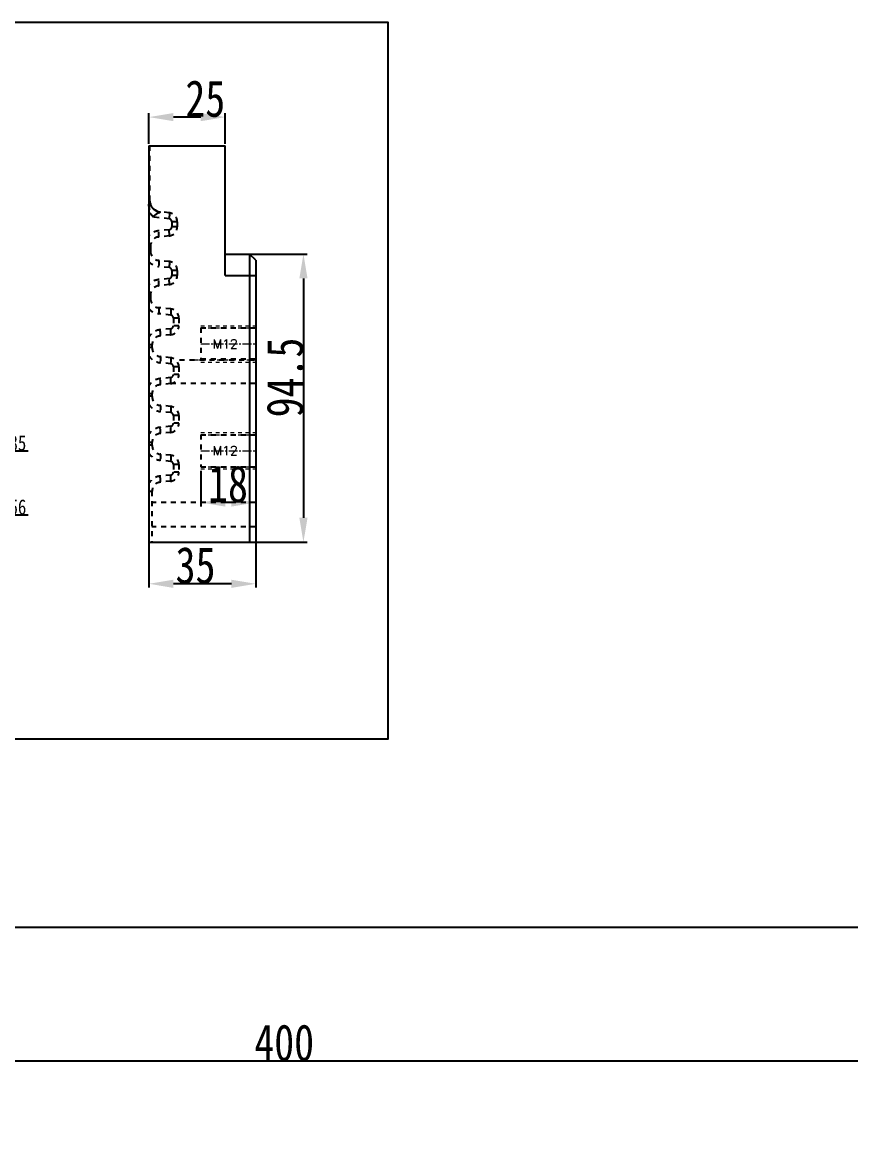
# Model space of a CAD drawing. Header units: millimetres. Extents: x 2673 to 5721, y -10743 to 3474.
# Drawn here: x 3873.2 to 4144.7, y -4183.6 to -3818.1 of the extents above; entities that cross this region are included whole.
import ezdxf
from ezdxf.enums import TextEntityAlignment as Align

# ---------------------------------------------------------------- set-up
doc = ezdxf.new("R2010")
doc.units = ezdxf.units.MM
doc.header["$LTSCALE"] = 16.335
doc.header["$PDMODE"] = 3
doc.header["$PDSIZE"] = 0.3125
doc.linetypes.add('CENTER', pattern=[0.6, 0.375, -0.075, 0.075, -0.075])
doc.linetypes.add('HIDDEN', pattern=[0.2, 0.1, -0.1])
doc.layers.get('0').update_dxf_attribs({"linetype": 'CONTINUOUS'})
doc.layers.get('Defpoints').update_dxf_attribs({"linetype": 'CONTINUOUS'})
doc.layers.add('DEFAULT_2', color=8, linetype='HIDDEN')
doc.layers.add('dim', color=82, linetype='CONTINUOUS', lineweight=9)
doc.layers.add('screw', color=33, linetype='CONTINUOUS', lineweight=13)
doc.styles.get("Standard").update_dxf_attribs({"font": 'txt', "width": 0.8})
doc.styles.add('TXT', font='txt.shx', dxfattribs={"bigfont": 'gbcbig.shx'})
doc.dimstyles.new('ISO-25', dxfattribs={"dimtxt": 12, "dimasz": 8, "dimexe": 1.25, "dimexo": 0.625, "dimgap": 0, "dimtad": 1, "dimdsep": 46, "dimtxsty": 'Standard', "dimcen": 0, "dimclrd": 4, "dimclre": 4, "dimclrt": 6, "dimazin": 0, "dimtfac": 1, "dimtofl": 0, "dimtmove": 0, "dimatfit": 3, "dimfxl": 0, "dimarcsym": 0})

# ---------------------------------------------------------------- blocks, each defined once
blk = doc.blocks.new('*D612')
at = {"color": 4, "lineweight": -2}
for p, q in [((3914.73, -3980.99), (3914.73, -4003.5)), ((3949.73, -3984.22), (3949.73, -4003.5)), ((3941.73, -4002.25), (3922.73, -4002.25))]:
    blk.add_line(p, q, dxfattribs=at)
at = {"color": 4}
for points in [[(3922.73, -4000.92), (3922.73, -4003.59), (3914.73, -4002.25)], [(3941.73, -4000.92), (3941.73, -4003.59), (3949.73, -4002.25)]]:
    blk.add_solid(points, dxfattribs=at)
at = {"layer": 'Defpoints', "color": 0}
for p in [(3914.73, -3980.37), (3949.73, -3983.6), (3914.73, -4002.25)]:
    blk.add_point(p, dxfattribs=at)
at = {"color": 6, "insert": (3929.99, -3996.25), "char_height": 12, "attachment_point": 5}
blk.add_mtext('35', dxfattribs=at)
blk = doc.blocks.new('*D613')
at = {"color": 4, "lineweight": -2}
for p, q in [((3914.73, -3857.97), (3914.73, -3847.95)), ((3939.73, -3857.97), (3939.73, -3847.95)), ((3931.73, -3849.2), (3922.73, -3849.2))]:
    blk.add_line(p, q, dxfattribs=at)
at = {"color": 4}
for points in [[(3922.73, -3847.87), (3922.73, -3850.53), (3914.73, -3849.2)], [(3931.73, -3847.87), (3931.73, -3850.53), (3939.73, -3849.2)]]:
    blk.add_solid(points, dxfattribs=at)
at = {"layer": 'Defpoints', "color": 0}
for p in [(3914.73, -3849.2), (3914.73, -3858.6), (3939.73, -3858.6)]:
    blk.add_point(p, dxfattribs=at)
at = {"color": 6, "insert": (3933.19, -3843.2), "char_height": 12, "attachment_point": 5}
blk.add_mtext('25', dxfattribs=at)
blk = doc.blocks.new('*D614')
at = {"color": 4, "lineweight": -2}
for p, q in [((3944.35, -3894.1), (3966.61, -3894.1)), ((3965.36, -3902.1), (3965.36, -3980.6)), ((3939.65, -3988.6), (3966.61, -3988.6))]:
    blk.add_line(p, q, dxfattribs=at)
at = {"color": 4}
for points in [[(3964.03, -3902.1), (3966.7, -3902.1), (3965.36, -3894.1)], [(3964.03, -3980.6), (3966.7, -3980.6), (3965.36, -3988.6)]]:
    blk.add_solid(points, dxfattribs=at)
at = {"layer": 'Defpoints', "color": 0}
for p in [(3943.73, -3894.1), (3939.02, -3988.6), (3965.36, -3988.6)]:
    blk.add_point(p, dxfattribs=at)
at = {"color": 6, "insert": (3959.36, -3934.6), "char_height": 12, "attachment_point": 5, "rotation": 90}
blk.add_mtext('94.5', dxfattribs=at)
blk = doc.blocks.new('*D615')
at = {"color": 4, "lineweight": -2}
for p, q in [((3931.73, -3965.22), (3931.73, -3976.85)), ((3949.73, -3965.22), (3949.73, -3976.85)), ((3941.73, -3975.6), (3939.73, -3975.6))]:
    blk.add_line(p, q, dxfattribs=at)
at = {"color": 4}
for points in [[(3939.73, -3974.27), (3939.73, -3976.93), (3931.73, -3975.6)], [(3941.73, -3974.27), (3941.73, -3976.93), (3949.73, -3975.6)]]:
    blk.add_solid(points, dxfattribs=at)
at = {"layer": 'Defpoints', "color": 0}
for p in [(3931.73, -3964.6), (3949.73, -3964.6), (3931.73, -3975.6)]:
    blk.add_point(p, dxfattribs=at)
at = {"color": 6, "insert": (3940.64, -3969.6), "char_height": 12, "attachment_point": 5}
blk.add_mtext('18', dxfattribs=at)
blk = doc.blocks.new('*D617')
at = {"layer": 'Defpoints', "color": 0}
for p in [(3726.22, -3923.6), (3821.22, -3958.6), (3868.46, -3958.6)]:
    blk.add_point(p, dxfattribs=at)
at = {"layer": 'dim', "color": 4, "lineweight": -2}
blk.add_line((3821.72, -3958.6), (3875.13, -3958.6), dxfattribs=at)
at = {"layer": 'dim', "color": 6, "insert": (3871.8, -3956.1), "char_height": 5, "attachment_point": 5}
blk.add_mtext('35', dxfattribs=at)
blk = doc.blocks.new('*D618')
at = {"layer": 'Defpoints', "color": 0}
for p in [(3726.22, -3923.6), (3759.62, -3979.6), (3868.46, -3979.6)]:
    blk.add_point(p, dxfattribs=at)
at = {"layer": 'dim', "color": 4, "lineweight": -2}
blk.add_line((3760.12, -3979.6), (3875.13, -3979.6), dxfattribs=at)
at = {"layer": 'dim', "color": 6, "insert": (3871.8, -3977.1), "char_height": 5, "attachment_point": 5}
blk.add_mtext('56', dxfattribs=at)
blk = doc.blocks.new('*D777')
at = {"color": 4, "lineweight": -2}
for p, q in [((3806.17, -4215.7), (3806.17, -4157.57)), ((4198.17, -4158.82), (3814.17, -4158.82)), ((4206.17, -4290.7), (4206.17, -4157.57))]:
    blk.add_line(p, q, dxfattribs=at)
at = {"color": 4}
for points in [[(3814.17, -4157.49), (3814.17, -4160.15), (3806.17, -4158.82)], [(4198.17, -4157.49), (4198.17, -4160.15), (4206.17, -4158.82)]]:
    blk.add_solid(points, dxfattribs=at)
at = {"layer": 'Defpoints', "color": 0}
for p in [(3806.17, -4158.82), (3806.17, -4216.32), (4206.17, -4291.32)]:
    blk.add_point(p, dxfattribs=at)
at = {"color": 6, "insert": (3959.06, -4152.82), "char_height": 12, "attachment_point": 5}
blk.add_mtext('400', dxfattribs=at)

msp = doc.modelspace()

# ---------------------------------------------------------------- linework, layer by layer
at = {"color": 7, "linetype": 'Continuous'}
for p, q in [((3914.726, -3858.599), (3914.726, -3988.6)), ((3914.726, -3858.599), (3939.726, -3858.599)), ((3939.726, -3901.1), (3939.726, -3858.599)), ((3939.726, -3894.1), (3947.726, -3894.1)), ((3947.726, -3894.1), (3947.726, -3988.6)), ((3949.726, -3896.1), (3947.726, -3894.1)), ((3949.726, -3896.1), (3949.726, -3988.6)), ((3939.726, -3901.1), (3949.726, -3901.1)), ((3914.726, -3988.6), (3949.726, -3988.6))]:
    msp.add_line(p, q, dxfattribs=at)
for points in [[(3551.607, -3818.102), (3993.072, -3818.102), (3993.072, -4053.159), (3551.607, -4053.159)], [(3288.384, -4114.87), (4583.295, -4114.87), (4583.295, -5470.508), (3288.384, -5470.508)]]:
    msp.add_lwpolyline(points, close=True)
at = {"layer": 'DEFAULT_2', "color": 8, "linetype": 'HIDDEN'}
for p, q in [((3914.926, -3858.599), (3914.926, -3876.481)), ((3921.339, -3880.563), (3918.507, -3880.265)), ((3921.339, -3882.552), (3916.25, -3882.017)), ((3922.235, -3883.546), (3922.235, -3885.152)), ((3924.026, -3883.546), (3922.235, -3883.546)), ((3924.026, -3883.546), (3924.026, -3885.152)), ((3921.339, -3886.147), (3917.912, -3886.507)), ((3921.339, -3888.136), (3917.912, -3888.496)), ((3924.026, -3885.152), (3922.235, -3885.152)), ((3915.226, -3891.479), (3914.726, -3891.48)), ((3915.226, -3891.48), (3915.226, -3893.219)), ((3915.226, -3893.219), (3914.726, -3893.219)), ((3921.339, -3896.563), (3917.912, -3896.202)), ((3921.339, -3898.552), (3917.912, -3898.191)), ((3922.235, -3899.546), (3922.235, -3901.152)), ((3924.026, -3899.546), (3922.235, -3899.546)), ((3924.026, -3899.546), (3924.026, -3901.152)), ((3921.339, -3902.147), (3917.912, -3902.507)), ((3924.026, -3901.152), (3922.235, -3901.152)), ((3921.339, -3904.136), (3917.912, -3904.496)), ((3915.226, -3907.479), (3914.726, -3907.48)), ((3915.226, -3908.716), (3914.726, -3908.716)), ((3915.226, -3907.48), (3915.226, -3908.716)), ((3921.839, -3912.112), (3917.912, -3911.7)), ((3921.839, -3914.101), (3917.912, -3913.689)), ((3922.735, -3915.096), (3922.735, -3917.602)), ((3924.526, -3915.096), (3922.735, -3915.096)), ((3924.526, -3917.602), (3922.735, -3917.602)), ((3924.526, -3915.096), (3924.526, -3917.602)), ((3921.839, -3918.597), (3918.412, -3918.957)), ((3921.839, -3920.586), (3918.412, -3920.946)), ((3931.726, -3918.349), (3931.726, -3928.849)), ((3931.726, -3918.349), (3949.726, -3918.349)), ((3915.726, -3923.929), (3914.726, -3923.93)), ((3915.726, -3924.769), (3914.726, -3924.768)), ((3915.726, -3923.93), (3915.726, -3924.769)), ((3921.839, -3928.112), (3918.412, -3927.752)), ((3924.726, -3928.849), (3949.726, -3928.849)), ((3949.726, -3928.6), (3931.726, -3928.6)), ((3921.839, -3930.101), (3918.412, -3929.741)), ((3922.735, -3931.096), (3922.735, -3933.602)), ((3924.526, -3931.096), (3922.735, -3931.096)), ((3924.526, -3931.096), (3924.526, -3933.602)), ((3921.839, -3934.597), (3918.412, -3934.957)), ((3924.526, -3933.602), (3922.735, -3933.602)), ((3921.839, -3936.586), (3918.412, -3936.946)), ((3949.726, -3936.6), (3921.708, -3936.6)), ((3915.726, -3939.929), (3914.726, -3939.93)), ((3915.726, -3940.769), (3914.726, -3940.768)), ((3915.726, -3939.93), (3915.726, -3940.769)), ((3921.839, -3944.112), (3918.412, -3943.752)), ((3921.839, -3946.101), (3918.412, -3945.741)), ((3922.735, -3947.096), (3922.735, -3949.602)), ((3924.526, -3947.096), (3922.735, -3947.096)), ((3924.526, -3947.096), (3924.526, -3949.602)), ((3921.839, -3950.597), (3918.412, -3950.957)), ((3924.526, -3949.602), (3922.735, -3949.602)), ((3921.839, -3952.586), (3918.412, -3952.946)), ((3931.726, -3953.349), (3931.726, -3963.849)), ((3931.726, -3953.349), (3949.726, -3953.349)), ((3915.726, -3955.929), (3914.726, -3955.93)), ((3915.726, -3956.769), (3914.726, -3956.768)), ((3915.726, -3955.93), (3915.726, -3956.769)), ((3921.839, -3960.112), (3918.412, -3959.752)), ((3921.839, -3962.101), (3918.412, -3961.741)), ((3922.735, -3963.096), (3922.735, -3965.602)), ((3924.526, -3963.096), (3922.735, -3963.096)), ((3924.526, -3963.096), (3924.526, -3965.602)), ((3931.726, -3963.849), (3949.726, -3963.849)), ((3921.839, -3966.597), (3918.412, -3966.957)), ((3921.839, -3968.586), (3918.412, -3968.946)), ((3924.526, -3965.602), (3922.735, -3965.602)), ((3915.726, -3971.93), (3914.726, -3971.93)), ((3915.726, -3971.93), (3915.726, -3988.6)), ((3949.726, -3975.6), (3915.726, -3975.6)), ((3949.726, -3983.6), (3915.726, -3983.6))]:
    msp.add_line(p, q, dxfattribs=at)
for centre, radius, start, end in [((3918.926, -3876.287), 4, 180, 264), ((3918.706, -3876.476), 3.78, 180.06679, 197.01615), ((3918.677, -3876.483), 3.75, 197.04331, 197.85902), ((3918.711, -3876.472), 3.787, 197.86847, 204.03213), ((3918.756, -3876.451), 3.836, 204.04206, 213.95091), ((3918.808, -3876.414), 3.9, 213.9804, 222.83277), ((3918.846, -3876.379), 3.951, 222.82556, 230.52874), ((3918.881, -3876.332), 4.01, 230.56434, 241.16382), ((3918.897, -3876.304), 4.043, 241.15572, 246.85674), ((3918.927, -3876.225), 4.127, 246.90938, 262.89966), ((3921.026, -3883.546), 3, 0, 84), ((3921.235, -3883.546), 1, 0.00013, 83.99987), ((3918.434, -3891.477), 4.997, 95.99222, 137.90329), ((3918.226, -3891.48), 3, 96, 180), ((3921.026, -3885.152), 3, 276, 0), ((3921.235, -3885.152), 1, 276.00013, 359.99987), ((3918.226, -3893.219), 3, 180, 264), ((3918.434, -3893.221), 4.997, 222.09671, 264.00778), ((3921.026, -3899.546), 3, 0, 84), ((3921.235, -3899.546), 1, 0.00013, 83.99987), ((3918.434, -3907.477), 4.997, 95.99222, 137.90329), ((3921.026, -3901.152), 3, 276, 0), ((3921.235, -3901.152), 1, 276.00013, 359.99987), ((3918.226, -3907.48), 3, 96, 180), ((3918.226, -3908.716), 3, 180, 264), ((3918.434, -3908.719), 4.997, 222.09671, 264.00778), ((3921.526, -3915.096), 3, 0, 84), ((3921.735, -3915.096), 1, 0.00013, 83.99987), ((3921.526, -3917.602), 3, 276, 0), ((3921.735, -3917.602), 1, 276.00013, 359.99987), ((3918.934, -3923.928), 4.998, 95.99476, 147.35379), ((3918.726, -3923.93), 3, 96, 180), ((3918.726, -3924.769), 3, 180, 264), ((3918.934, -3924.771), 4.998, 212.64621, 264.00524), ((3921.526, -3931.096), 3, 0, 84), ((3921.735, -3931.096), 1, 0.00013, 83.99987), ((3918.934, -3939.928), 4.998, 95.99476, 147.35379), ((3921.526, -3933.602), 3, 276, 0), ((3921.735, -3933.602), 1, 276.00013, 359.99987), ((3918.726, -3939.93), 3, 96, 180), ((3918.934, -3940.771), 4.998, 212.64621, 264.00524), ((3918.726, -3940.769), 3, 180, 264), ((3921.526, -3947.096), 3, 0, 84), ((3921.735, -3947.096), 1, 0.00013, 83.99987), ((3921.526, -3949.602), 3, 276, 0), ((3921.735, -3949.602), 1, 276.00013, 359.99987), ((3918.934, -3955.928), 4.998, 95.99476, 147.35379), ((3918.726, -3955.93), 3, 96, 180), ((3918.726, -3956.769), 3, 180, 264), ((3918.934, -3956.771), 4.998, 212.64621, 264.00524), ((3921.526, -3963.096), 3, 0, 84), ((3921.735, -3963.096), 1, 0.00013, 83.99987), ((3918.935, -3971.93), 5, 96, 147.33187), ((3918.726, -3971.93), 3, 96, 180), ((3921.526, -3965.602), 3, 276, 0), ((3921.735, -3965.602), 1, 276.00013, 359.99987)]:
    msp.add_arc(centre, radius, start, end, dxfattribs=at)
for points, knots in [([(3914.926, -3876.481), (3914.925, -3876.687), (3914.854, -3877.135), (3914.772, -3877.577), (3914.726, -3877.817)], [0, 0, 0, 0, 0.4588637, 1, 1, 1, 1]), ([(3914.726, -3877.817), (3914.744, -3877.724), (3914.811, -3877.37), (3914.876, -3877.016), (3914.906, -3876.753)], [0, 0, 0, 0, 0.2639592, 1, 1, 1, 1]), ([(3914.906, -3876.753), (3914.909, -3876.729), (3914.919, -3876.638), (3914.926, -3876.547), (3914.926, -3876.481)], [0, 0, 0, 0, 0.2674874, 1, 1, 1, 1]), ([(3914.926, -3876.48), (3914.925, -3876.944), (3915.102, -3877.883), (3915.863, -3879.1), (3917.013, -3879.977), (3917.943, -3880.261), (3918.417, -3880.32)], [0, 0, 0, 0, 0.2465379, 0.4949591, 0.7462601, 1, 1, 1, 1]), ([(3915.107, -3877.633), (3915.332, -3878.332), (3916.226, -3879.629), (3917.676, -3880.228), (3918.417, -3880.32)], [0, 0, 0, 0, 0.4956511, 1, 1, 1, 1]), ([(3916.25, -3882.017), (3915.94, -3881.793), (3915.429, -3881.188), (3914.999, -3880.11), (3914.773, -3878.973), (3914.726, -3878.202), (3914.726, -3877.817)], [0, 0, 0, 0, 0.248809, 0.4988937, 0.7493822, 1, 1, 1, 1]), ([(3914.726, -3877.86), (3914.726, -3878.242), (3914.778, -3879.005), (3915.005, -3880.13), (3915.435, -3881.196), (3915.942, -3881.796), (3916.25, -3882.017)], [0, 0, 0, 0, 0.2505415, 0.5009706, 0.7510759, 1, 1, 1, 1]), ([(3916.25, -3882.017), (3916.171, -3881.624), (3917.061, -3881.023), (3917.69, -3880.744), (3918.028, -3880.57)], [0, 0, 0, 0, 0.5135318, 1, 1, 1, 1]), ([(3918.417, -3880.32), (3918.403, -3880.343), (3918.35, -3880.386), (3918.211, -3880.475), (3917.982, -3880.594), (3917.675, -3880.746), (3917.22, -3880.974), (3916.754, -3881.23), (3916.382, -3881.541), (3916.244, -3881.794), (3916.236, -3881.945), (3916.25, -3882.017)], [0, 0, 0, 0, 0.0279702, 0.0688754, 0.1735908, 0.2956136, 0.4268321, 0.7047206, 0.8496002, 0.9240458, 1, 1, 1, 1]), ([(3918.028, -3880.57), (3918.111, -3880.527), (3918.241, -3880.451), (3918.385, -3880.373), (3918.417, -3880.32)], [0, 0, 0, 0, 0.6039639, 1, 1, 1, 1]), ([(3918.417, -3880.32), (3918.423, -3880.311), (3918.443, -3880.281), (3918.482, -3880.262), (3918.507, -3880.265)], [0, 0, 0, 0, 0.3020115, 1, 1, 1, 1]), ([(3921.339, -3880.563), (3921.357, -3880.564), (3921.389, -3880.629), (3921.406, -3880.739), (3921.422, -3880.927), (3921.427, -3881.284), (3921.405, -3881.835), (3921.365, -3882.3), (3921.339, -3882.552)], [0, 0, 0, 0, 0.0275363, 0.0866045, 0.1791748, 0.3023065, 0.6223409, 1, 1, 1, 1]), ([(3917.912, -3888.496), (3917.93, -3888.494), (3917.962, -3888.429), (3917.979, -3888.32), (3917.995, -3888.131), (3918, -3887.775), (3917.978, -3887.224), (3917.938, -3886.759), (3917.912, -3886.507)], [0, 0, 0, 0, 0.0275363, 0.0866045, 0.1791748, 0.3023065, 0.6223409, 1, 1, 1, 1]), ([(3921.339, -3888.136), (3921.357, -3888.134), (3921.389, -3888.069), (3921.406, -3887.959), (3921.422, -3887.771), (3921.427, -3887.415), (3921.405, -3886.864), (3921.365, -3886.398), (3921.339, -3886.147)], [0, 0, 0, 0, 0.0275363, 0.0866045, 0.1791748, 0.3023065, 0.6223409, 1, 1, 1, 1]), ([(3917.912, -3896.202), (3917.93, -3896.204), (3917.962, -3896.269), (3917.979, -3896.379), (3917.995, -3896.567), (3918, -3896.923), (3917.978, -3897.475), (3917.938, -3897.94), (3917.912, -3898.191)], [0, 0, 0, 0, 0.0275363, 0.0866045, 0.1791748, 0.3023065, 0.6223409, 1, 1, 1, 1]), ([(3921.339, -3896.563), (3921.357, -3896.564), (3921.389, -3896.629), (3921.406, -3896.739), (3921.422, -3896.927), (3921.427, -3897.284), (3921.405, -3897.835), (3921.365, -3898.3), (3921.339, -3898.552)], [0, 0, 0, 0, 0.0275363, 0.0866045, 0.1791748, 0.3023065, 0.6223409, 1, 1, 1, 1]), ([(3917.912, -3904.496), (3917.93, -3904.494), (3917.962, -3904.429), (3917.979, -3904.32), (3917.995, -3904.131), (3918, -3903.775), (3917.978, -3903.224), (3917.938, -3902.759), (3917.912, -3902.507)], [0, 0, 0, 0, 0.0275363, 0.0866045, 0.1791748, 0.3023065, 0.6223409, 1, 1, 1, 1]), ([(3921.339, -3904.136), (3921.357, -3904.134), (3921.389, -3904.069), (3921.406, -3903.959), (3921.422, -3903.771), (3921.427, -3903.415), (3921.405, -3902.864), (3921.365, -3902.398), (3921.339, -3902.147)], [0, 0, 0, 0, 0.0275363, 0.0866045, 0.1791748, 0.3023065, 0.6223409, 1, 1, 1, 1]), ([(3917.912, -3911.7), (3917.93, -3911.702), (3917.962, -3911.766), (3917.979, -3911.876), (3917.995, -3912.064), (3918, -3912.421), (3917.978, -3912.972), (3917.938, -3913.437), (3917.912, -3913.689)], [0, 0, 0, 0, 0.0275363, 0.0866045, 0.1791748, 0.3023065, 0.6223409, 1, 1, 1, 1]), ([(3921.839, -3912.112), (3921.857, -3912.114), (3921.889, -3912.179), (3921.906, -3912.289), (3921.922, -3912.477), (3921.927, -3912.833), (3921.905, -3913.385), (3921.865, -3913.85), (3921.839, -3914.101)], [0, 0, 0, 0, 0.0275363, 0.0866045, 0.1791748, 0.3023065, 0.6223409, 1, 1, 1, 1]), ([(3918.412, -3920.946), (3918.43, -3920.944), (3918.462, -3920.879), (3918.479, -3920.77), (3918.495, -3920.582), (3918.5, -3920.225), (3918.478, -3919.674), (3918.438, -3919.209), (3918.412, -3918.957)], [0, 0, 0, 0, 0.0275363, 0.0866045, 0.1791748, 0.3023065, 0.6223409, 1, 1, 1, 1]), ([(3921.839, -3920.586), (3921.857, -3920.584), (3921.889, -3920.519), (3921.906, -3920.41), (3921.922, -3920.221), (3921.927, -3919.865), (3921.905, -3919.314), (3921.865, -3918.849), (3921.839, -3918.597)], [0, 0, 0, 0, 0.0275363, 0.0866045, 0.1791748, 0.3023065, 0.6223409, 1, 1, 1, 1]), ([(3918.412, -3927.752), (3918.43, -3927.754), (3918.462, -3927.819), (3918.479, -3927.929), (3918.495, -3928.117), (3918.5, -3928.473), (3918.478, -3929.024), (3918.438, -3929.49), (3918.412, -3929.741)], [0, 0, 0, 0, 0.0275363, 0.0866045, 0.1791748, 0.3023065, 0.6223409, 1, 1, 1, 1]), ([(3921.839, -3928.112), (3921.857, -3928.114), (3921.889, -3928.179), (3921.906, -3928.289), (3921.922, -3928.477), (3921.927, -3928.833), (3921.905, -3929.385), (3921.865, -3929.85), (3921.839, -3930.101)], [0, 0, 0, 0, 0.0275363, 0.0866045, 0.1791748, 0.3023065, 0.6223409, 1, 1, 1, 1]), ([(3918.412, -3936.946), (3918.43, -3936.944), (3918.462, -3936.879), (3918.479, -3936.77), (3918.495, -3936.582), (3918.5, -3936.225), (3918.478, -3935.674), (3918.438, -3935.209), (3918.412, -3934.957)], [0, 0, 0, 0, 0.0275363, 0.0866045, 0.1791748, 0.3023065, 0.6223409, 1, 1, 1, 1]), ([(3921.839, -3936.586), (3921.857, -3936.584), (3921.889, -3936.519), (3921.906, -3936.41), (3921.922, -3936.221), (3921.927, -3935.865), (3921.905, -3935.314), (3921.865, -3934.849), (3921.839, -3934.597)], [0, 0, 0, 0, 0.0275363, 0.0866045, 0.1791748, 0.3023065, 0.6223409, 1, 1, 1, 1]), ([(3918.412, -3943.752), (3918.43, -3943.754), (3918.462, -3943.819), (3918.479, -3943.929), (3918.495, -3944.117), (3918.5, -3944.473), (3918.478, -3945.024), (3918.438, -3945.49), (3918.412, -3945.741)], [0, 0, 0, 0, 0.0275363, 0.0866045, 0.1791748, 0.3023065, 0.6223409, 1, 1, 1, 1]), ([(3921.839, -3944.112), (3921.857, -3944.114), (3921.889, -3944.179), (3921.906, -3944.289), (3921.922, -3944.477), (3921.927, -3944.833), (3921.905, -3945.385), (3921.865, -3945.85), (3921.839, -3946.101)], [0, 0, 0, 0, 0.0275363, 0.0866045, 0.1791748, 0.3023065, 0.6223409, 1, 1, 1, 1]), ([(3921.839, -3952.586), (3921.857, -3952.584), (3921.889, -3952.519), (3921.906, -3952.41), (3921.922, -3952.221), (3921.927, -3951.865), (3921.905, -3951.314), (3921.865, -3950.849), (3921.839, -3950.597)], [0, 0, 0, 0, 0.0275363, 0.0866045, 0.1791748, 0.3023065, 0.6223409, 1, 1, 1, 1]), ([(3918.412, -3952.946), (3918.43, -3952.944), (3918.462, -3952.879), (3918.479, -3952.77), (3918.495, -3952.582), (3918.5, -3952.225), (3918.478, -3951.674), (3918.438, -3951.209), (3918.412, -3950.957)], [0, 0, 0, 0, 0.0275363, 0.0866045, 0.1791748, 0.3023065, 0.6223409, 1, 1, 1, 1]), ([(3918.412, -3959.752), (3918.43, -3959.754), (3918.462, -3959.819), (3918.479, -3959.929), (3918.495, -3960.117), (3918.5, -3960.473), (3918.478, -3961.024), (3918.438, -3961.49), (3918.412, -3961.741)], [0, 0, 0, 0, 0.0275363, 0.0866045, 0.1791748, 0.3023065, 0.6223409, 1, 1, 1, 1]), ([(3921.839, -3960.112), (3921.857, -3960.114), (3921.889, -3960.179), (3921.906, -3960.289), (3921.922, -3960.477), (3921.927, -3960.833), (3921.905, -3961.385), (3921.865, -3961.85), (3921.839, -3962.101)], [0, 0, 0, 0, 0.0275363, 0.0866045, 0.1791748, 0.3023065, 0.6223409, 1, 1, 1, 1]), ([(3918.412, -3968.946), (3918.43, -3968.944), (3918.462, -3968.879), (3918.479, -3968.77), (3918.495, -3968.582), (3918.5, -3968.225), (3918.478, -3967.674), (3918.438, -3967.209), (3918.412, -3966.957)], [0, 0, 0, 0, 0.0275363, 0.0866045, 0.1791748, 0.3023065, 0.6223409, 1, 1, 1, 1]), ([(3921.839, -3968.586), (3921.857, -3968.584), (3921.889, -3968.519), (3921.906, -3968.41), (3921.922, -3968.221), (3921.927, -3967.865), (3921.905, -3967.314), (3921.865, -3966.849), (3921.839, -3966.597)], [0, 0, 0, 0, 0.0275363, 0.0866045, 0.1791748, 0.3023065, 0.6223409, 1, 1, 1, 1])]:
    msp.add_open_spline(points, degree=3, knots=knots, dxfattribs=at)
at = {"layer": 'screw', "color": 92, "linetype": 'HIDDEN', "ltscale": 0.746373}
for p, q in [((3931.726, -3917.599), (3949.726, -3917.599)), ((3931.726, -3929.599), (3949.726, -3929.599)), ((3931.726, -3952.599), (3949.726, -3952.599)), ((3931.726, -3964.599), (3949.726, -3964.599))]:
    msp.add_line(p, q, dxfattribs=at)
at = {"layer": 'screw', "color": 8, "linetype": 'HIDDEN', "ltscale": 0.746373}
for p, q in [((3931.726, -3918.349), (3949.726, -3918.349)), ((3929.726, -3928.849), (3949.726, -3928.849)), ((3931.726, -3953.349), (3949.726, -3953.349)), ((3931.726, -3963.849), (3949.726, -3963.849))]:
    msp.add_line(p, q, dxfattribs=at)
at = {"layer": 'screw', "color": 1, "linetype": 'CENTER', "ltscale": 0.466483}
for p, q in [((3931.726, -3923.599), (3949.726, -3923.599)), ((3931.726, -3958.599), (3949.726, -3958.599))]:
    msp.add_line(p, q, dxfattribs=at)

# ---------------------------------------------------------------- texts
at = {"layer": 'screw', "color": 6, "linetype": 'HIDDEN', "ltscale": 0.746373, "style": 'TXT'}
for p in [(3939.726, -3923.599), (3939.726, -3958.599)]:
    msp.add_text('M12', height=3, dxfattribs=at).set_placement(p, align=Align.MIDDLE)

# ---------------------------------------------------------------- dimensions: what is measured, and where the dimension line sits
for base, p1, p2, picture, middle in [((3914.726, -3849.202), (3939.726, -3858.599), (3914.726, -3858.599), '*D613', (3933.195, -3849.202)), ((3931.726, -3975.6), (3949.726, -3964.599), (3931.726, -3964.599), '*D615', (3940.637, -3975.6)), ((3914.726, -4002.252), (3949.726, -3983.6), (3914.726, -3980.366), '*D612', (3929.992, -4002.252)), ((3806.172, -4158.821), (4206.172, -4291.321), (3806.172, -4216.321), '*D777', (3959.064, -4158.821))]:
    dim = msp.add_linear_dim(base=base, p1=p1, p2=p2, dimstyle='ISO-25', override={"dimfxl": 1.25})
    dim.commit()
    dim.dimension.update_dxf_attribs({"geometry": picture, "text_midpoint": middle, "dimtype": 160})
dim = msp.add_linear_dim(base=(3965.362, -3988.6), p1=(3943.726, -3894.1), p2=(3939.021, -3988.6), angle=90, dimstyle='ISO-25', override={"dimfxl": 1.25})
dim.commit()
dim.dimension.update_dxf_attribs({"geometry": '*D614', "text_midpoint": (3965.362, -3934.598), "dimtype": 160})
at = {"layer": 'dim'}
for feature_location, offset, picture, middle in [((3821.224, -3958.599), (47.239, 0), '*D617', (3871.797, -3956.099)), ((3759.624, -3979.6), (108.839, 0), '*D618', (3871.797, -3977.1))]:
    dim = msp.add_ordinate_dim(feature_location=feature_location, offset=offset, dtype=0, origin=(3726.224, -3923.599), dimstyle='ISO-25', override={"dimtxt": 5, "dimasz": 2, "dimexe": 0.49975, "dimexo": 0.49975, "dimfxl": 1.25}, dxfattribs=at)
    dim.commit()
    dim.dimension.update_dxf_attribs({"geometry": picture, "text_midpoint": middle})

doc.saveas('drawing.dxf')
